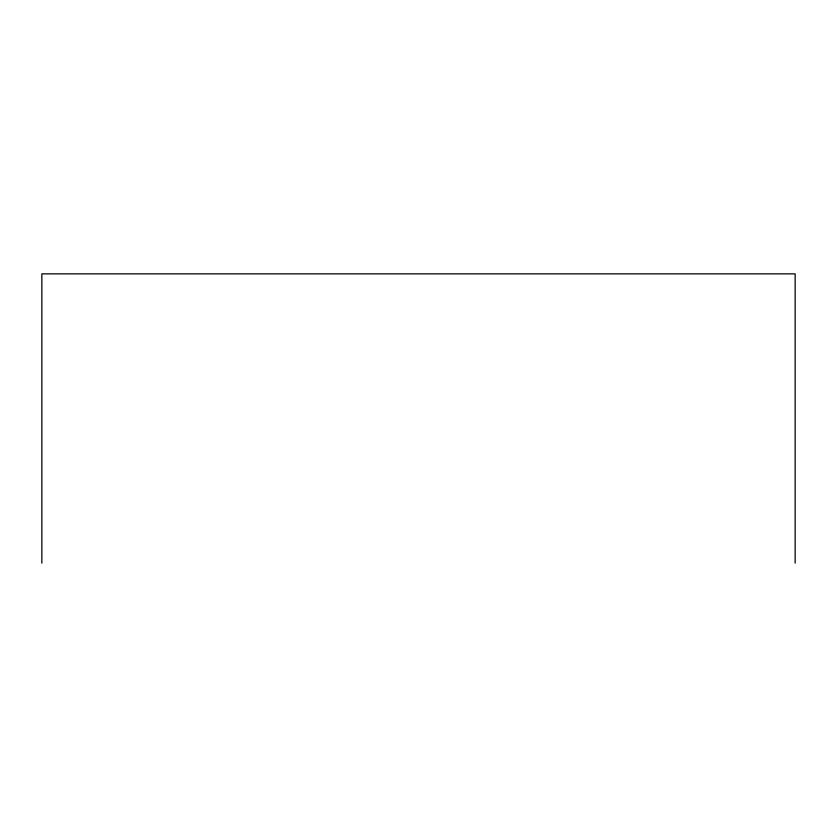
<?xml version="1.0" encoding="UTF-8"?>
<svg xmlns="http://www.w3.org/2000/svg" width="837" height="837" viewBox="0 0 837 837"><rect width="100%" height="100%" fill="white"/><g stroke="black" fill="none" stroke-linecap="round" stroke-linejoin="round"><path stroke-width="1.26" d="M795.15 563.144L795.15 273.856L41.85 273.856L41.85 563.144"/></g></svg>
